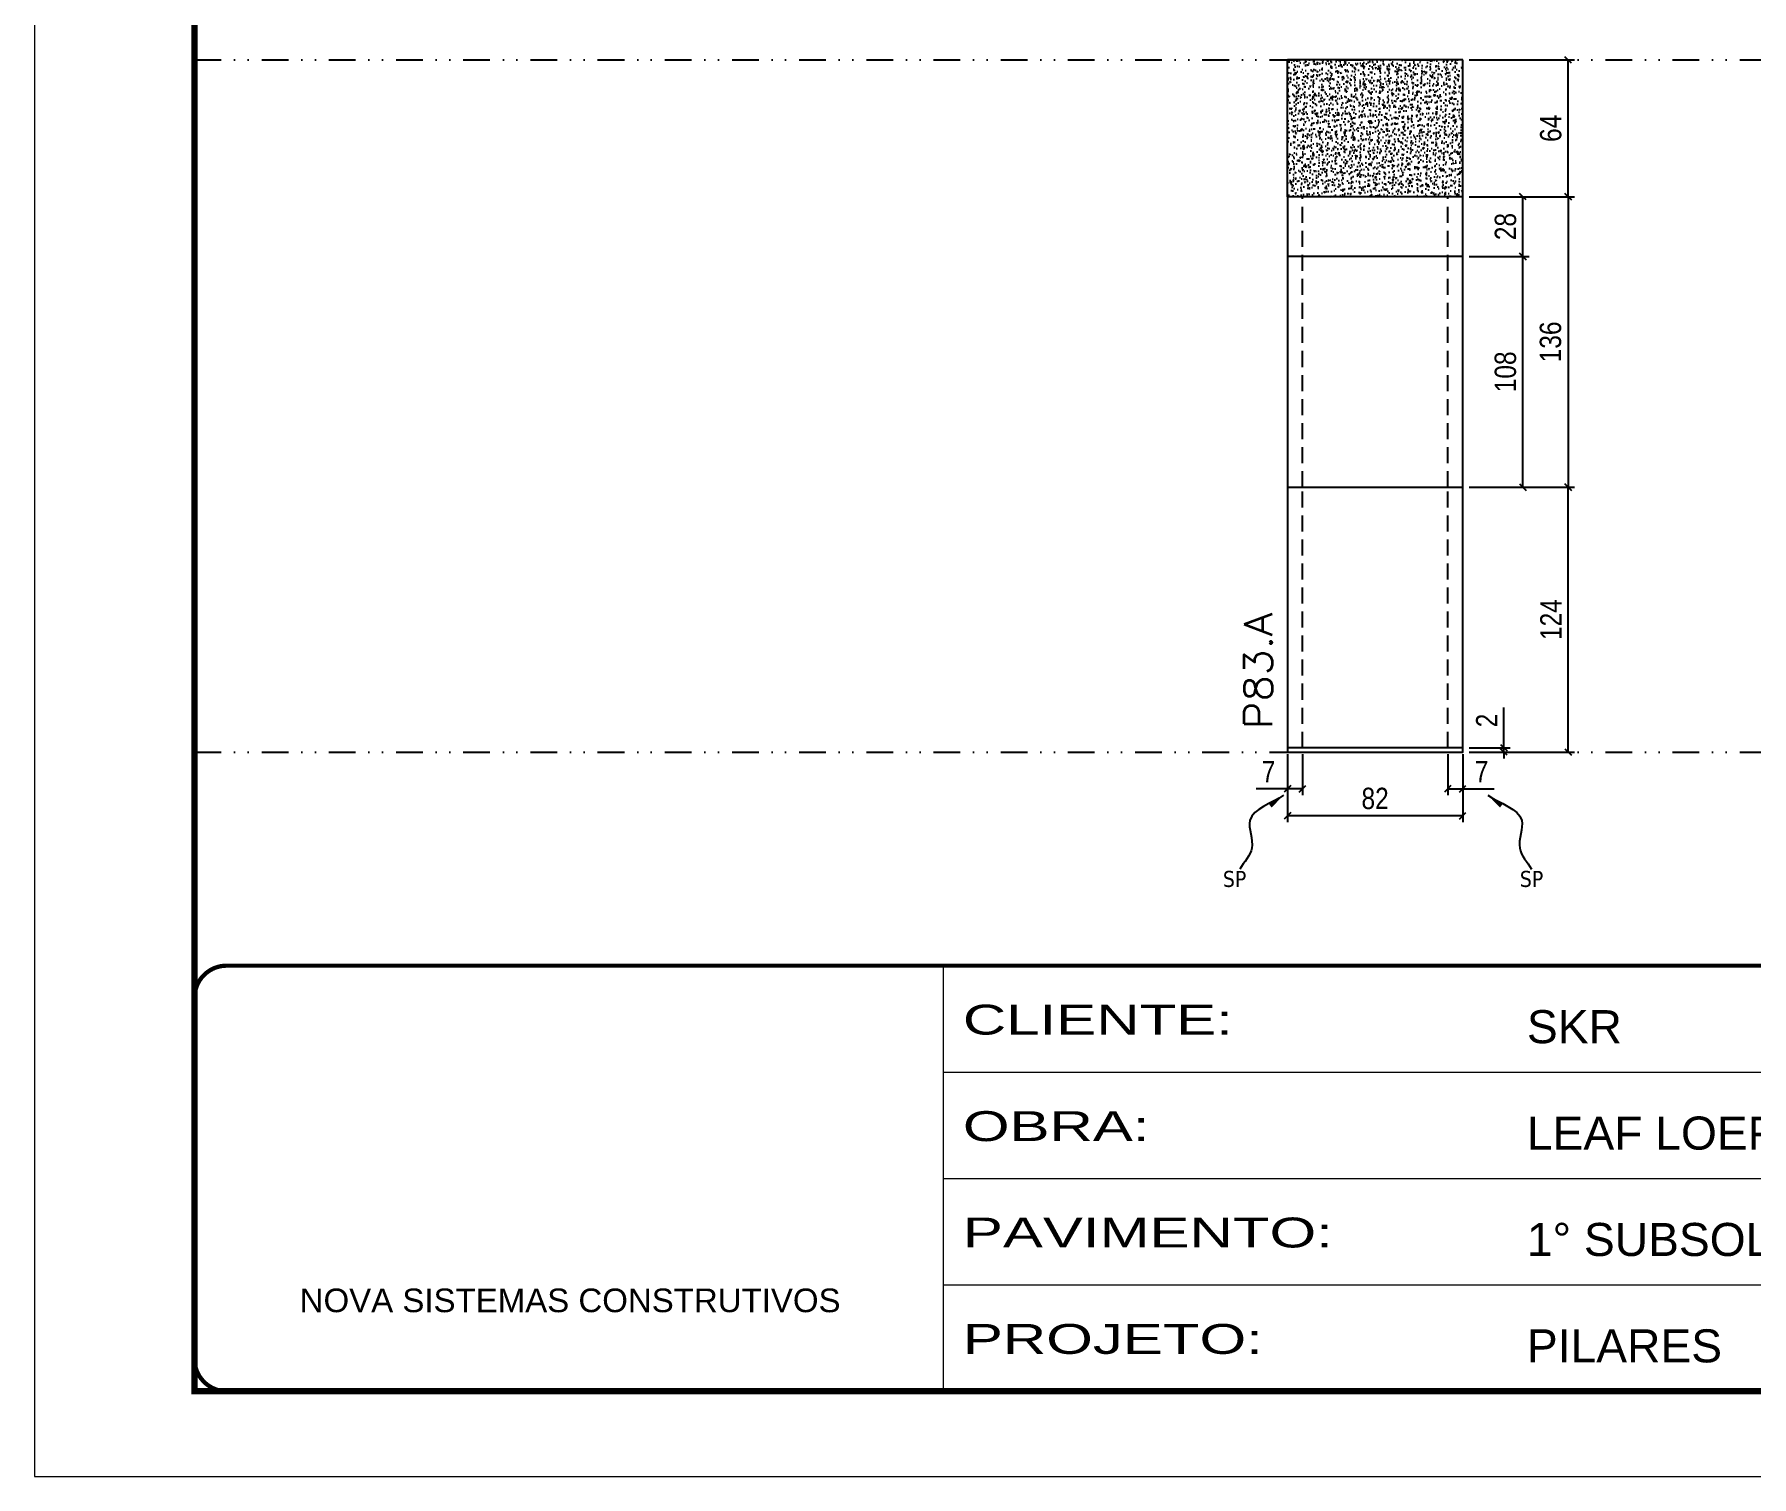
# Model space of a CAD drawing. Extents: x 14400 to 27878, y -21631 to 6985.
# Drawn here: x 14400 to 15204, y -11294 to -10619 of the extents above; entities that cross this region are included whole.
import ezdxf

# ---------------------------------------------------------------- set-up
doc = ezdxf.new("R2010")
doc.units = 0
for name, pattern in [('CONTINUO', [0]), ('DASHED', [0.75, 0.5, -0.25]), ('DIVIDE2', [0.625, 0.25, -0.125, 0, -0.125, 0, -0.125]), ('HIDDEN', [0.375, 0.25, -0.125])]:
    doc.linetypes.add(name, pattern=pattern)
for name, color, linetype in [('COTA', 241, 'Continuous'), ('Nível', 160, 'Continuous'), ('Painéis', 200, 'Continuous'), ('Sarrafo de Pressão', 42, 'HIDDEN'), ('texto', 7, 'Continuous')]:
    doc.layers.add(name, color=color, linetype=linetype)
for name, color, linetype, lineweight in [('Folhas', 255, 'Continuous', 9), ('SARRAFO DE PRESSAO', 251, 'DASHED', 9), ('Texto Seção', 7, 'Continuous', 15)]:
    doc.layers.add(name, color=color, linetype=linetype, lineweight=lineweight)
doc.styles.add('ARIAL', font='arial.ttf')
doc.styles.add('COTA TECNICA', font='techl___.ttf', dxfattribs={"height": 10})
doc.styles.add('COTA TECNICA-50', font='techl___.ttf', dxfattribs={"height": 10})
doc.styles.add('REGUA-120', font='ROMANS.shx', dxfattribs={"height": 15})
doc.styles.get("Standard").update_dxf_attribs({"font": 'arial.ttf'})
doc.styles.add('Tecnologia', font='')
doc.styles.get('Tecnologia').set_extended_font_data('Forgotten Futurist')
doc.dimstyles.new('COTA PAINEL-50', dxfattribs={"dimtxt": 10, "dimasz": 3, "dimexe": 3, "dimexo": 3, "dimgap": 3, "dimtad": 1, "dimdec": 1, "dimzin": 12, "dimdsep": 46, "dimtxsty": 'COTA TECNICA-50', "dimblk1": 'OBLIQUE', "dimblk2": 'OBLIQUE', "dimsah": 1, "dimcen": 0.9, "dimclrd": 4, "dimclre": 4, "dimclrt": 240, "dimadec": 1, "dimazin": 3, "dimtfac": 1, "dimtdec": 1, "dimtmove": 0, "dimatfit": 3, "dimfxl": 1, "dimtolj": 1, "dimtzin": 12, "dimarcsym": 0})
doc.dimstyles.new('PAINEL', dxfattribs={"dimtxt": 10, "dimasz": 3, "dimexe": 3, "dimexo": 3, "dimgap": 3, "dimtad": 1, "dimdec": 1, "dimzin": 12, "dimdsep": 46, "dimtxsty": 'COTA TECNICA', "dimblk1": 'OBLIQUE', "dimblk2": 'OBLIQUE', "dimsah": 1, "dimcen": 0.9, "dimclrd": 4, "dimclre": 4, "dimclrt": 240, "dimadec": 1, "dimazin": 3, "dimtfac": 1, "dimtdec": 1, "dimtmove": 0, "dimatfit": 3, "dimfxl": 1, "dimtolj": 1, "dimtzin": 12, "dimarcsym": 0})
doc.dimstyles.get("Standard").update_dxf_attribs({"dimtxt": 0.18, "dimasz": 0.18, "dimexe": 0.18, "dimexo": 0.0625, "dimgap": 0.09, "dimtad": 0, "dimtih": 1, "dimtoh": 1, "dimdec": 4, "dimzin": 0, "dimdsep": 46, "dimtxsty": 'Standard', "dimcen": 0.09, "dimadec": 0, "dimazin": 0, "dimtfac": 1, "dimtdec": 4, "dimtofl": 0, "dimtmove": 0, "dimatfit": 3, "dimfxl": 1, "dimtolj": 1, "dimtzin": 0, "dimarcsym": 0})

# ---------------------------------------------------------------- blocks, each defined once
blk = doc.blocks.new('9999999999')
at = {"color": 30, "linetype": 'CONTINUO'}
for p, q in [((98564.56, 34230.21), (98564.56, 34429.45)), ((98564.56, 34379.64), (99583.98, 34379.64)), ((98564.56, 34329.83), (99487.98, 34329.83)), ((98564.56, 34280.02), (99487.98, 34280.02))]:
    blk.add_line(p, q, dxfattribs=at)
at = {"color": 30, "linetype": 'CONTINUO', "const_width": 2}
blk.add_lwpolyline([(99583.98, 34230.21), (99583.98, 34414.45, 0.414214), (99568.98, 34429.45), (98228.98, 34429.45, 0.414214), (98213.98, 34414.45), (98213.98, 34245.21, 0.414214), (98228.98, 34230.21), (99583.98, 34230.21)], format="xyb", dxfattribs=at)
at = {"layer": 'Folhas'}
blk.add_lwpolyline([(98138.98, 34190.21), (99623.98, 34190.21), (99623.98, 35240.21), (98138.98, 35240.21)], close=True, dxfattribs=at)
at = {"layer": 'Folhas', "color": 30, "const_width": 3}
blk.add_lwpolyline([(98213.98, 34230.21), (99583.98, 34230.21), (99583.98, 35200.21), (98213.98, 35200.21)], close=True, dxfattribs=at)
at = {"color": 7, "linetype": 'Continuous', "ltscale": 5, "style": 'ARIAL'}
for s, height, p in [('SKR', 15.483, (98837.68, 34393.13)), ('LEAF LOEFGREN', 15.4829, (98837.68, 34343.32)), ('1° SUBSOLO INFERIOR', 15.4829, (98837.68, 34293.51)), ('NOVA SISTEMAS CONSTRUTIVOS', 11.0592, (98263.19, 34267.21)), ('PILARES', 15.483, (98837.68, 34243.7))]:
    blk.add_text(s, height=height, dxfattribs=at).set_placement(p)
at = {"layer": 'Folhas', "color": 7, "style": 'Tecnologia', "width": 1.5}
for s, p in [('CLIENTE:', (98573.65, 34397.17)), ('OBRA:', (98573.65, 34347.31)), ('PAVIMENTO:', (98573.65, 34297.5)), ('PROJETO:', (98573.65, 34247.69))]:
    blk.add_text(s, height=14, dxfattribs=at).set_placement(p)
blk = doc.blocks.new('_Oblique')
at = {"color": 0, "linetype": 'ByBlock', "lineweight": -2}
blk.add_line((-0.5, -0.5), (0.5, 0.5), dxfattribs=at)
blk = doc.blocks.new('*D1891')
at = {"layer": 'COTA', "color": 4, "lineweight": -2, "transparency": 16777216}
for p, q in [((14986.61, -10955.62), (14986.61, -10987.51)), ((15068.61, -10955.62), (15068.61, -10987.51)), ((15068.61, -10984.51), (14986.61, -10984.51))]:
    blk.add_line(p, q, dxfattribs=at)
at = {"layer": 'Defpoints', "color": 0, "transparency": 16777216}
for p in [(14986.61, -10952.62), (15068.61, -10952.62), (14986.61, -10984.51)]:
    blk.add_point(p, dxfattribs=at)
at = {"layer": 'COTA', "color": 4, "lineweight": -2, "transparency": 16777216, "xscale": 3, "yscale": 3, "zscale": 3, "rotation": 180}
blk.add_blockref('_Oblique', (14986.61, -10984.51), dxfattribs=at)
at = {"layer": 'COTA', "color": 4, "lineweight": -2, "transparency": 16777216, "xscale": 3, "yscale": 3, "zscale": 3}
blk.add_blockref('_Oblique', (15068.61, -10984.51), dxfattribs=at)
at = {"layer": 'COTA', "color": 240, "transparency": 16777216, "insert": (15027.61, -10976.42), "char_height": 10, "attachment_point": 5, "style": 'COTA TECNICA'}
blk.add_mtext('\\A1;82', dxfattribs=at)
blk = doc.blocks.new('*D1892')
at = {"layer": 'COTA', "color": 4, "lineweight": -2, "transparency": 16777216}
for p, q in [((15061.61, -10955.62), (15061.61, -10974.86)), ((15068.61, -10957.62), (15068.61, -10974.86)), ((15061.61, -10971.86), (15068.61, -10971.86)), ((15068.61, -10971.86), (15083.34, -10971.86))]:
    blk.add_line(p, q, dxfattribs=at)
at = {"layer": 'Defpoints', "color": 0, "transparency": 16777216}
for p in [(15061.61, -10952.62), (15068.61, -10954.62), (15068.61, -10971.86)]:
    blk.add_point(p, dxfattribs=at)
at = {"layer": 'COTA', "color": 4, "lineweight": -2, "transparency": 16777216, "xscale": 3, "yscale": 3, "zscale": 3, "rotation": 180}
blk.add_blockref('_Oblique', (15061.61, -10971.86), dxfattribs=at)
at = {"layer": 'COTA', "color": 4, "lineweight": -2, "transparency": 16777216, "xscale": 3, "yscale": 3, "zscale": 3}
blk.add_blockref('_Oblique', (15068.61, -10971.86), dxfattribs=at)
at = {"layer": 'COTA', "color": 240, "transparency": 16777216, "insert": (15077.47, -10963.78), "char_height": 10, "attachment_point": 5, "style": 'COTA TECNICA-50'}
blk.add_mtext('\\A1;7', dxfattribs=at)
blk = doc.blocks.new('*D1893')
at = {"layer": 'COTA', "color": 4, "lineweight": -2, "transparency": 16777216}
for p, q in [((14993.61, -10955.62), (14993.61, -10974.86)), ((14986.61, -10957.62), (14986.61, -10974.86)), ((14986.61, -10971.86), (14971.87, -10971.86)), ((14993.61, -10971.86), (14986.61, -10971.86))]:
    blk.add_line(p, q, dxfattribs=at)
at = {"layer": 'Defpoints', "color": 0, "transparency": 16777216}
for p in [(14986.61, -10954.62), (14993.61, -10952.62), (14986.61, -10971.86)]:
    blk.add_point(p, dxfattribs=at)
at = {"layer": 'COTA', "color": 4, "lineweight": -2, "transparency": 16777216, "xscale": 3, "yscale": 3, "zscale": 3, "rotation": 180}
blk.add_blockref('_Oblique', (14986.61, -10971.86), dxfattribs=at)
at = {"layer": 'COTA', "color": 4, "lineweight": -2, "transparency": 16777216, "xscale": 3, "yscale": 3, "zscale": 3}
blk.add_blockref('_Oblique', (14993.61, -10971.86), dxfattribs=at)
at = {"layer": 'COTA', "color": 240, "transparency": 16777216, "insert": (14977.74, -10963.78), "char_height": 10, "attachment_point": 5, "style": 'COTA TECNICA-50'}
blk.add_mtext('\\A1;7', dxfattribs=at)
blk = doc.blocks.new('*D1894')
at = {"layer": 'COTA', "color": 4, "lineweight": -2, "transparency": 16777216}
for p, q in [((15087.86, -10952.62), (15087.86, -10933.81)), ((15071.61, -10952.62), (15090.86, -10952.62)), ((15071.61, -10954.62), (15090.86, -10954.62)), ((15087.86, -10954.62), (15087.86, -10952.62)), ((15087.86, -10954.62), (15087.86, -10957.62))]:
    blk.add_line(p, q, dxfattribs=at)
at = {"layer": 'Defpoints', "color": 0, "transparency": 16777216}
for p in [(15068.61, -10952.62), (15068.61, -10954.62), (15087.86, -10954.62)]:
    blk.add_point(p, dxfattribs=at)
at = {"layer": 'COTA', "color": 4, "lineweight": -2, "transparency": 16777216, "xscale": 3, "yscale": 3, "zscale": 3}
for p, rotation in [((15087.86, -10952.62), 270), ((15087.86, -10954.62), 90)]:
    blk.add_blockref('_Oblique', p, dxfattribs=dict(at, rotation=rotation))
at = {"layer": 'COTA', "color": 240, "transparency": 16777216, "insert": (15079.86, -10939.87), "char_height": 10, "attachment_point": 5, "rotation": 90, "style": 'COTA TECNICA-50'}
blk.add_mtext('\\A1;2', dxfattribs=at)
blk = doc.blocks.new('*D1906')
at = {"layer": 'COTA', "color": 4, "lineweight": -2, "transparency": 16777216}
for p, q in [((15071.61, -10630.62), (15120.97, -10630.62)), ((15117.97, -10694.62), (15117.97, -10630.62)), ((15071.61, -10694.62), (15120.97, -10694.62))]:
    blk.add_line(p, q, dxfattribs=at)
at = {"layer": 'Defpoints', "color": 0, "transparency": 16777216}
for p in [(15068.61, -10630.62), (15117.97, -10630.62), (15068.61, -10694.62)]:
    blk.add_point(p, dxfattribs=at)
at = {"layer": 'COTA', "color": 4, "lineweight": -2, "transparency": 16777216, "xscale": 3, "yscale": 3, "zscale": 3}
for p, rotation in [((15117.97, -10630.62), 90), ((15117.97, -10694.62), 270)]:
    blk.add_blockref('_Oblique', p, dxfattribs=dict(at, rotation=rotation))
at = {"layer": 'COTA', "color": 240, "transparency": 16777216, "insert": (15109.87, -10662.62), "char_height": 10, "attachment_point": 5, "rotation": 90, "style": 'COTA TECNICA-50'}
blk.add_mtext('\\A1;64', dxfattribs=at)
blk = doc.blocks.new('*D1895')
at = {"layer": 'COTA', "color": 4, "lineweight": -2, "transparency": 16777216}
for p, q in [((15071.61, -10722.62), (15099.77, -10722.62)), ((15096.77, -10830.62), (15096.77, -10722.62)), ((15071.61, -10830.62), (15099.77, -10830.62))]:
    blk.add_line(p, q, dxfattribs=at)
at = {"layer": 'Defpoints', "color": 0, "transparency": 16777216}
for p in [(15068.61, -10722.62), (15096.77, -10722.62), (15068.61, -10830.62)]:
    blk.add_point(p, dxfattribs=at)
at = {"layer": 'COTA', "color": 4, "lineweight": -2, "transparency": 16777216, "xscale": 3, "yscale": 3, "zscale": 3}
for p, rotation in [((15096.77, -10722.62), 90), ((15096.77, -10830.62), 270)]:
    blk.add_blockref('_Oblique', p, dxfattribs=dict(at, rotation=rotation))
at = {"layer": 'COTA', "color": 240, "transparency": 16777216, "insert": (15088.65, -10776.62), "char_height": 10, "attachment_point": 5, "rotation": 90, "style": 'COTA TECNICA-50'}
blk.add_mtext('\\A1;108', dxfattribs=at)
blk = doc.blocks.new('*D1907')
at = {"layer": 'COTA', "color": 4, "linetype": 'ByBlock', "lineweight": -2, "transparency": 16777216}
for p, q in [((15071.61, -10830.62), (15120.97, -10830.62)), ((15117.97, -10954.62), (15117.97, -10830.62)), ((15071.61, -10954.62), (15120.97, -10954.62))]:
    blk.add_line(p, q, dxfattribs=at)
at = {"layer": 'Defpoints', "color": 0, "linetype": 'ByBlock', "transparency": 16777216}
for p in [(15068.61, -10830.62), (15117.97, -10830.62), (15068.61, -10954.62)]:
    blk.add_point(p, dxfattribs=at)
at = {"layer": 'COTA', "color": 4, "linetype": 'ByBlock', "lineweight": -2, "transparency": 16777216, "xscale": 3, "yscale": 3, "zscale": 3}
for p, rotation in [((15117.97, -10830.62), 90), ((15117.97, -10954.62), 270)]:
    blk.add_blockref('_Oblique', p, dxfattribs=dict(at, rotation=rotation))
at = {"layer": 'COTA', "color": 240, "linetype": 'ByBlock', "transparency": 16777216, "insert": (15109.9, -10892.62), "char_height": 10, "attachment_point": 5, "rotation": 90, "style": 'COTA TECNICA'}
blk.add_mtext('\\A1;124', dxfattribs=at)
blk = doc.blocks.new('*D1908')
at = {"layer": 'COTA', "color": 4, "linetype": 'ByBlock', "lineweight": -2, "transparency": 16777216}
for p, q in [((15071.61, -10830.62), (15120.97, -10830.62)), ((15117.97, -10954.62), (15117.97, -10830.62)), ((15071.61, -10954.62), (15120.97, -10954.62))]:
    blk.add_line(p, q, dxfattribs=at)
at = {"layer": 'Defpoints', "color": 0, "linetype": 'ByBlock', "transparency": 16777216}
for p in [(15068.61, -10830.62), (15117.97, -10830.62), (15068.61, -10954.62)]:
    blk.add_point(p, dxfattribs=at)
at = {"layer": 'COTA', "color": 4, "linetype": 'ByBlock', "lineweight": -2, "transparency": 16777216, "xscale": 3, "yscale": 3, "zscale": 3}
for p, rotation in [((15117.97, -10830.62), 90), ((15117.97, -10954.62), 270)]:
    blk.add_blockref('_Oblique', p, dxfattribs=dict(at, rotation=rotation))
at = {"layer": 'COTA', "color": 240, "linetype": 'ByBlock', "transparency": 16777216, "insert": (15109.9, -10892.62), "char_height": 10, "attachment_point": 5, "rotation": 90, "style": 'COTA TECNICA'}
blk.add_mtext('\\A1;124', dxfattribs=at)
blk = doc.blocks.new('*D1913')
at = {"layer": 'COTA', "color": 4, "lineweight": -2, "transparency": 16777216}
for p, q in [((15071.61, -10694.62), (15099.77, -10694.62)), ((15096.77, -10722.62), (15096.77, -10694.62)), ((15071.61, -10722.62), (15099.77, -10722.62))]:
    blk.add_line(p, q, dxfattribs=at)
at = {"layer": 'Defpoints', "color": 0, "transparency": 16777216}
for p in [(15068.61, -10694.62), (15096.77, -10694.62), (15068.61, -10722.62)]:
    blk.add_point(p, dxfattribs=at)
at = {"layer": 'COTA', "color": 4, "lineweight": -2, "transparency": 16777216, "xscale": 3, "yscale": 3, "zscale": 3}
for p, rotation in [((15096.77, -10694.62), 90), ((15096.77, -10722.62), 270)]:
    blk.add_blockref('_Oblique', p, dxfattribs=dict(at, rotation=rotation))
at = {"layer": 'COTA', "color": 240, "transparency": 16777216, "insert": (15088.68, -10708.62), "char_height": 10, "attachment_point": 5, "rotation": 90, "style": 'COTA TECNICA'}
blk.add_mtext('\\A1;28', dxfattribs=at)
blk = doc.blocks.new('*D2255')
at = {"layer": 'COTA', "color": 4, "lineweight": -2, "transparency": 16777216}
for p, q in [((15071.61, -10694.62), (15120.97, -10694.62)), ((15117.97, -10694.62), (15117.97, -10830.62)), ((15071.61, -10830.62), (15120.97, -10830.62))]:
    blk.add_line(p, q, dxfattribs=at)
at = {"layer": 'Defpoints', "color": 0, "transparency": 16777216}
for p in [(15068.61, -10694.62), (15068.61, -10830.62), (15117.97, -10830.62)]:
    blk.add_point(p, dxfattribs=at)
at = {"layer": 'COTA', "color": 4, "lineweight": -2, "transparency": 16777216, "xscale": 3, "yscale": 3, "zscale": 3}
for p, rotation in [((15117.97, -10694.62), 90), ((15117.97, -10830.62), 270)]:
    blk.add_blockref('_Oblique', p, dxfattribs=dict(at, rotation=rotation))
at = {"layer": 'COTA', "color": 240, "transparency": 16777216, "insert": (15109.75, -10762.62), "char_height": 10, "attachment_point": 5, "rotation": 90, "style": 'COTA TECNICA'}
blk.add_mtext('\\A1;136', dxfattribs=at)

msp = doc.modelspace()

# ---------------------------------------------------------------- hatches: boundary and pattern name
at = {"layer": 'COTA', "linetype": 'ByBlock'}
h = msp.add_hatch(dxfattribs=at)
h.set_pattern_fill('AR-CONC', color=256, scale=0.03)
h.set_pattern_definition([(50, (9542.5234, -21681.059), (5.46554, -0.4781726), [0.5715, -6.2865]), (355, (9542.5234, -21681.059), (-1.0573026, 5.7317054), [0.4572, -5.0292175]), (100.451445, (9542.979, -21681.0986), (4.4082374, 5.2535326), [0.4857003, -5.3427073]), (46.1842, (9542.5234, -21679.535), (8.1323712, -1.26127), [0.85725, -9.42975]), (96.63556, (9543.201, -21679.64), (7.122124, 7.4227837), [0.7285507, -8.014068]), (351.18415, (9542.523, -21679.535), (7.122124, 7.422784), [0.685799, -7.543792]), (21, (9543.2854, -21679.916), (4.5484317, -3.067956), [0.5715, -6.2865]), (326, (9543.2854, -21679.916), (1.8540609, 5.525639), [0.4572, -5.0292]), (71.451445, (9543.6644, -21680.1715), (6.4024926, 2.457683), [0.4857003, -5.3426981]), (37.5, (9542.5234, -21681.0588), (0.0926581, 2.53665117), [0, -4.96824, 0, -5.1054, 0, -5.04825]), (7.5, (9542.5234, -21681.0588), (2.0045899, 3.00541724), [0, -2.91084, 0, -4.85394, 0, -1.92405]), (327.5, (9540.8241, -21681.0588), (4.06771786, -0.17186232), [0, -1.905, 0, -5.9436, 0, -7.8867]), (317.5, (9540.062, -21681.0588), (4.4438754, 0.7627947), [0, -2.4765, 0, -3.94716, 0, -5.6007])])
h.paths.add_polyline_path([(15068.61, -10694.62), (15068.61, -10630.62), (14986.61, -10630.62), (14986.61, -10694.62)])

# ---------------------------------------------------------------- linework, layer by layer
for p, q in [((15068.61, -10630.62), (14986.61, -10630.62)), ((14986.61, -10694.62), (14986.61, -10630.62)), ((15068.61, -10694.62), (15068.61, -10630.62))]:
    msp.add_line(p, q, dxfattribs=at)
at = {"layer": 'Nível', "color": 4, "linetype": 'DIVIDE2', "ltscale": 50}
for p, q in [((14474.97, -10630.62), (15844.97, -10630.62)), ((14474.97, -10954.62), (15844.97, -10954.62))]:
    msp.add_line(p, q, dxfattribs=at)
at = {"layer": 'Painéis'}
for p, q in [((15068.61, -10694.62), (14986.61, -10694.62)), ((14986.61, -10694.62), (14986.61, -10952.62)), ((15068.61, -10952.62), (15068.61, -10694.62)), ((15068.61, -10722.62), (14986.61, -10722.62)), ((14986.61, -10830.62), (15068.61, -10830.62))]:
    msp.add_line(p, q, dxfattribs=at)
msp.add_lwpolyline([(15068.61, -10952.62), (14986.61, -10952.62), (14986.61, -10954.62), (15068.61, -10954.62)], close=True, dxfattribs=at)
at = {"layer": 'Sarrafo de Pressão', "ltscale": 30}
for p, q in [((14993.61, -10830.62), (14993.61, -10694.62)), ((15061.61, -10830.62), (15061.61, -10694.62)), ((14993.61, -10952.62), (14993.61, -10830.62)), ((15061.61, -10952.62), (15061.61, -10830.62))]:
    msp.add_line(p, q, dxfattribs=at)

# ---------------------------------------------------------------- block references
at = {"layer": 'SARRAFO DE PRESSAO', "color": 6, "linetype": 'ByBlock'}
msp.add_blockref('9999999999', (-83739.01, -45484.1), dxfattribs=at)

# ---------------------------------------------------------------- texts
at = {"layer": 'texto', "color": 0, "char_height": 7.5, "attachment_point": 5}
for insert in [(14961.83, -11014.11), (15100.85, -11014.11)]:
    msp.add_mtext('{\\fTahoma|b0|i0|c0|p34;\\C4;SP}', dxfattribs=dict(at, insert=insert))
at = {"layer": 'Texto Seção', "style": 'REGUA-120', "width": 1.1}
msp.add_text('P83.A', height=13, rotation=90, dxfattribs=at).set_placement((14979.36, -10943.85))

# ---------------------------------------------------------------- dimensions: what is measured, and where the dimension line sits
at = {"layer": 'COTA'}
for base, p1, p2, angle, dimstyle, picture, middle in [((15117.97, -10630.62), (15068.61, -10694.62), (15068.61, -10630.62), 90, 'COTA PAINEL-50', '*D1906', (15109.87, -10662.62)), ((15096.77, -10694.62), (15068.61, -10722.62), (15068.61, -10694.62), 90, 'PAINEL', '*D1913', (15088.68, -10708.62)), ((15117.97, -10830.62), (15068.61, -10694.62), (15068.61, -10830.62), 90, 'PAINEL', '*D2255', (15109.75, -10762.62)), ((14986.61, -10971.86), (14993.61, -10952.62), (14986.61, -10954.62), 180, 'COTA PAINEL-50', '*D1893', (14977.74, -10963.78))]:
    dim = msp.add_linear_dim(base=base, p1=p1, p2=p2, angle=angle, dimstyle=dimstyle, dxfattribs=at)
    dim.commit()
    dim.dimension.update_dxf_attribs({"geometry": picture, "text_midpoint": middle})
for base, p1, p2, picture, middle in [((15096.77, -10722.62), (15068.61, -10830.62), (15068.61, -10722.62), '*D1895', (15096.77, -10776.62)), ((15087.86, -10954.62), (15068.61, -10952.62), (15068.61, -10954.62), '*D1894', (15087.86, -10939.87))]:
    dim = msp.add_linear_dim(base=base, p1=p1, p2=p2, angle=90, dimstyle='COTA PAINEL-50', dxfattribs=at)
    dim.commit()
    dim.dimension.update_dxf_attribs({"geometry": picture, "text_midpoint": middle, "dimtype": 160})
at = {"layer": 'COTA', "linetype": 'ByBlock'}
for picture in ['*D1907', '*D1908']:
    dim = msp.add_aligned_dim(p1=(15068.61, -10954.62), p2=(15068.61, -10830.62), distance=-49.37, dimstyle='PAINEL', dxfattribs=at)
    dim.commit()
    dim.dimension.update_dxf_attribs({"geometry": picture, "text_midpoint": (15109.9, -10892.62)})
at = {"layer": 'COTA'}
dim = msp.add_linear_dim(base=(14986.61, -10984.51), p1=(15068.61, -10952.62), p2=(14986.61, -10952.62), angle=180, dimstyle='PAINEL', override={"dimarcsym": 2}, dxfattribs=at)
dim.commit()
dim.dimension.update_dxf_attribs({"geometry": '*D1891', "text_midpoint": (15027.61, -10976.42)})
dim = msp.add_linear_dim(base=(15068.61, -10971.86), p1=(15061.61, -10952.62), p2=(15068.61, -10954.62), dimstyle='COTA PAINEL-50', dxfattribs=at)
dim.commit()
dim.dimension.update_dxf_attribs({"geometry": '*D1892', "text_midpoint": (15077.47, -10963.78)})

# ---------------------------------------------------------------- leaders
at = {"layer": 'COTA', "path_type": 1}
for points in [[(14984.78, -10974.8), (14968.99, -10986.63), (14969.92, -10999.64), (14964.36, -11009.42)], [(15080.43, -10974.8), (15096.22, -10986.63), (15095.29, -10999.64), (15100.85, -11009.42)]]:
    msp.add_leader(points, dimstyle='Standard', override={"dimasz": 8}, dxfattribs=at)

doc.saveas('drawing.dxf')
